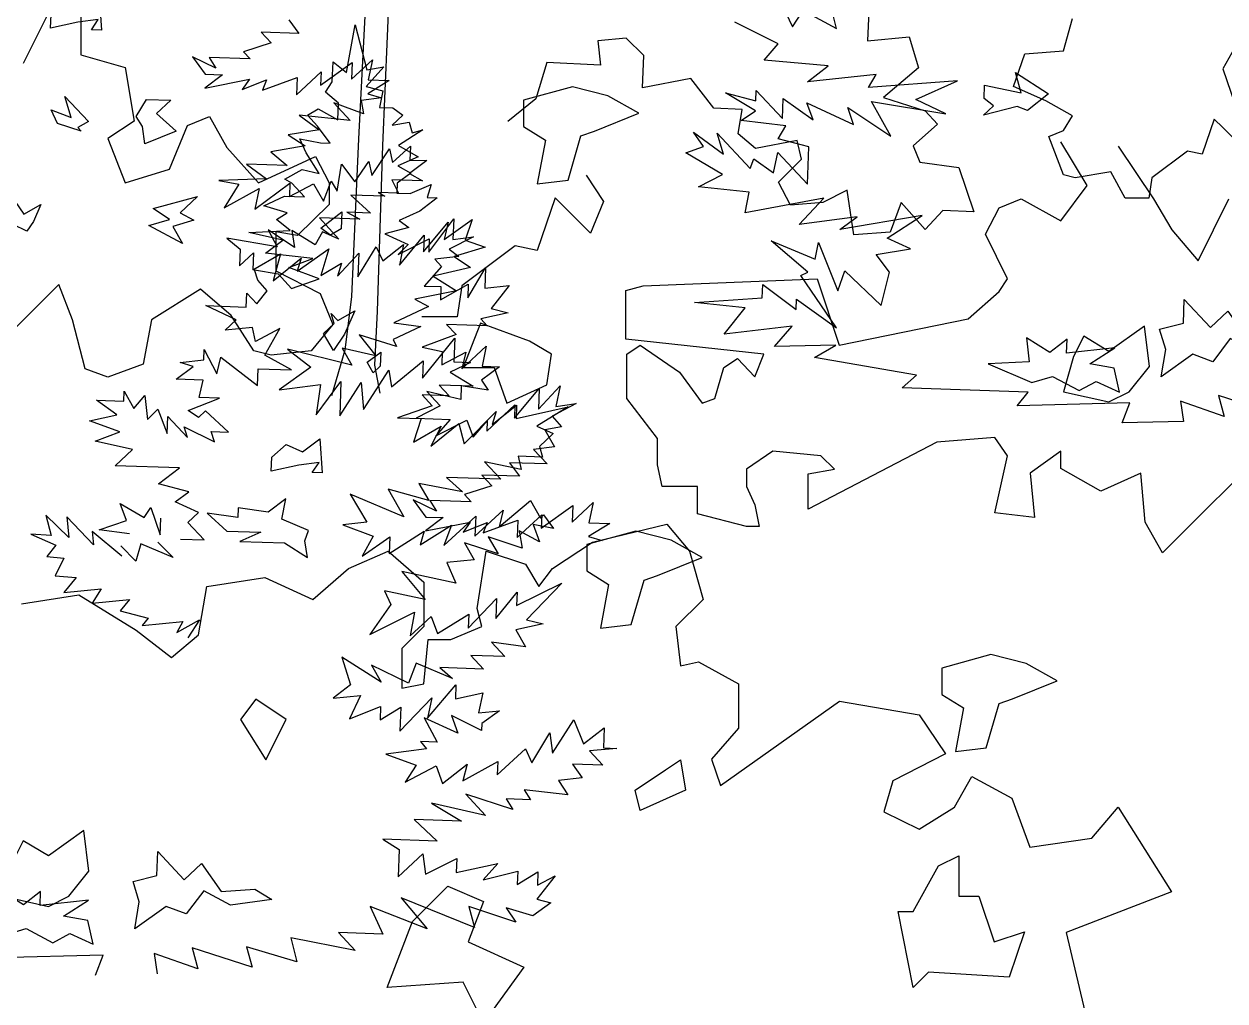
# Model space of a CAD drawing. Header units: inches. Extents: x -11 to 128, y 7 to 56.
# Drawn here: x 49.932 to 50.3541, y 23.2038 to 23.5473 of the extents above; entities that cross this region are included whole.
import ezdxf

# ---------------------------------------------------------------- set-up
doc = ezdxf.new("R2010")
doc.units = ezdxf.units.IN
doc.header["$MEASUREMENT"] = 0
doc.layers.add('CAY', color=94, linetype='Continuous')
doc.layers.add('CAY-3', color=61, linetype='Continuous')
picture_1 = doc.add_image_def('image1.jpg', size_in_pixel=(1680, 1093))

# ---------------------------------------------------------------- blocks, each defined once
blk = doc.blocks.new('A$C76451831')
at = {"layer": 'CAY'}
for p, q in [((2471.78, 2031.89), (2478.52, 2069.28)), ((2478.52, 2069.28), (2487.71, 2034.06)), ((2460.65, 2024.58), (2461.2, 2040.42)), ((2461.2, 2040.42), (2471.78, 2031.89)), ((2500.93, 2036.32), (2487.25, 2020.93)), ((2487.71, 2034.06), (2500.93, 2036.32)), ((2455.38, 2016.6), (2460.65, 2024.58)), ((2465.51, 2008.09), (2455.38, 2016.6)), ((2487.25, 2020.93), (2500.28, 2017.75)), ((2500.28, 2017.75), (2497.56, 2004.7)), ((2441.16, 1998.51), (2449.49, 2003.66)), ((2449.49, 2003.66), (2465.05, 1994.95)), ((2465.05, 1994.95), (2465.51, 2008.09)), ((2497.56, 2004.7), (2507.97, 2004.34)), ((2507.97, 2004.34), (2515.93, 1998.62)), ((2449.02, 1990.07), (2441.16, 1998.51)), ((2515.93, 1998.62), (2507.5, 1990.75)), ((2458.97, 1976.58), (2449.02, 1990.07)), ((2507.5, 1990.75), (2520.72, 1993.01)), ((2531.39, 1987.2), (2512.38, 1974.72)), ((2520.72, 1993.01), (2523.15, 1984.77)), ((2523.15, 1984.77), (2531.39, 1987.2)), ((2435.08, 1980.13), (2451.28, 1976.85)), ((2440.13, 1969.08), (2435.08, 1980.13)), ((2451.28, 1976.85), (2458.97, 1976.58)), ((2512.38, 1974.72), (2527.93, 1966.01)), ((2450.44, 1952.85), (2440.13, 1969.08)), ((2527.93, 1966.01), (2511.82, 1958.87)), ((2423.54, 1948.35), (2436.95, 1956.04)), ((2436.95, 1956.04), (2450.44, 1952.85)), ((2511.82, 1958.87), (2522.04, 1953.07)), ((2428.88, 1945.44), (2423.54, 1948.35)), ((2522.04, 1953.07), (2511.35, 1945.28)), ((2438.93, 1934.67), (2428.88, 1945.44)), ((2511.35, 1945.28), (2511.08, 1937.59)), ((2511.08, 1937.59), (2521.49, 1937.22)), ((2521.49, 1937.22), (2538.05, 1944.35)), ((2538.05, 1944.35), (2534.97, 1934.03)), ((2406.96, 1927.62), (2423.09, 1935.22)), ((2425.34, 1921.99), (2406.96, 1927.62)), ((2423.09, 1935.22), (2438.93, 1934.67)), ((2542.67, 1933.76), (2529.16, 1923.36)), ((2534.97, 1934.03), (2542.67, 1933.76)), ((2417.01, 1916.85), (2425.34, 1921.99)), ((2529.16, 1923.36), (2513.05, 1916.21)), ((2427.58, 1908.32), (2417.01, 1916.85)), ((2520.56, 1910.51), (2501.81, 1905.72)), ((2513.05, 1916.21), (2520.56, 1910.51)), ((2536.2, 1891.38), (2555.69, 1917.44)), ((2555.69, 1917.44), (2555.12, 1901.14)), ((2395.35, 1906.72), (2427.58, 1908.32)), ((2421.88, 1900.81), (2395.35, 1906.72)), ((2408.38, 1890.4), (2421.88, 1900.81)), ((2501.81, 1905.72), (2520.1, 1897.38)), ((2512.12, 1889.5), (2536.57, 1901.79)), ((2536.57, 1901.79), (2536.2, 1891.38)), ((2571.06, 1903.31), (2552.14, 1893.54)), ((2555.12, 1901.14), (2571.06, 1903.31)), ((2445.4, 1886.39), (2408.38, 1890.4)), ((2520.1, 1897.38), (2512.12, 1889.5)), ((2552.14, 1893.54), (2559.64, 1887.84)), ((2426.57, 1879.34), (2445.4, 1886.39)), ((2559.64, 1887.84), (2540.99, 1885.77)), ((2540.99, 1885.77), (2546.23, 1880.15)), ((2402.2, 1869.31), (2399.77, 1877.55)), ((2399.77, 1877.55), (2418.24, 1874.19)), ((2418.24, 1874.19), (2428.72, 1862.94)), ((2450.28, 1870.35), (2426.57, 1879.34)), ((2546.23, 1880.15), (2532.55, 1864.76)), ((2566.67, 1855.41), (2580.63, 1878.94)), ((2580.63, 1878.94), (2580.08, 1863.1)), ((2409.61, 1860.89), (2402.2, 1869.31)), ((2428.72, 1862.94), (2450.28, 1870.35)), ((2532.55, 1864.76), (2545.68, 1864.3)), ((2545.31, 1853.88), (2567.05, 1866.27)), ((2545.68, 1864.3), (2545.31, 1853.88)), ((2567.05, 1866.27), (2566.67, 1855.41)), ((2580.08, 1863.1), (2599.18, 1865.15)), ((2599.18, 1865.15), (2584.95, 1847.06)), ((2393.31, 1848.31), (2393.69, 1859.18)), ((2393.69, 1859.18), (2401.56, 1850.74)), ((2401.56, 1850.74), (2409.61, 1860.89)), ((2361.63, 1849.42), (2393.31, 1848.31)), ((2385.26, 1838.17), (2361.63, 1849.42)), ((2598.44, 1843.87), (2576.97, 1839.18)), ((2584.95, 1847.06), (2598.44, 1843.87)), ((2376.83, 1830.3), (2385.26, 1838.17)), ((2581.76, 1833.57), (2550.08, 1834.68)), ((2550.08, 1834.68), (2557.51, 1826.71)), ((2576.97, 1839.18), (2581.76, 1833.57)), ((2398.19, 1832.28), (2376.83, 1830.3)), ((2400.53, 1821.31), (2398.19, 1832.28)), ((2419.46, 1831.53), (2400.53, 1821.31)), ((2407.86, 1810.63), (2419.46, 1831.53)), ((2557.51, 1826.71), (2530.88, 1816.76)), ((2360.15, 1806.86), (2360.43, 1815.01)), ((2360.43, 1815.01), (2370.19, 1796.08)), ((2530.88, 1816.76), (2546.62, 1813.49)), ((2562.01, 1799.81), (2581.21, 1817.72)), ((2581.21, 1817.72), (2577.94, 1801.97)), ((2341.5, 1804.79), (2360.15, 1806.86)), ((2370.19, 1796.08), (2373.37, 1809.12)), ((2373.37, 1809.12), (2402.04, 1786.81)), ((2428.75, 1799.02), (2407.86, 1810.63)), ((2546.62, 1813.49), (2546.26, 1803.08)), ((2546.26, 1803.08), (2565.18, 1812.84)), ((2565.18, 1812.84), (2562.01, 1799.81)), ((2338.32, 1791.75), (2351.81, 1801.71)), ((2351.81, 1801.71), (2341.5, 1804.79)), ((2402.04, 1786.81), (2402.5, 1799.94)), ((2402.5, 1799.94), (2428.75, 1799.02)), ((2591.52, 1801.5), (2577.56, 1791.1)), ((2577.94, 1801.97), (2591.52, 1801.5)), ((2359.59, 1791.01), (2338.32, 1791.75)), ((2356.4, 1777.52), (2359.59, 1791.01)), ((2561.55, 1786.68), (2561.17, 1775.81)), ((2582.72, 1783.22), (2561.55, 1786.68)), ((2577.56, 1791.1), (2582.72, 1783.22)), ((2622.08, 1768.24), (2639.04, 1786.69)), ((2639.04, 1786.69), (2635.75, 1770.49)), ((2297.39, 1774.6), (2297.66, 1782.29)), ((2297.66, 1782.29), (2305.35, 1768.88)), ((2305.35, 1768.88), (2313.86, 1779.01)), ((2313.86, 1779.01), (2315.93, 1760.35)), ((2372.24, 1776.97), (2356.4, 1777.52)), ((2561.17, 1775.81), (2534.65, 1782.18)), ((2534.65, 1782.18), (2545.14, 1770.93)), ((2603.25, 1761.19), (2622.65, 1784.54)), ((2622.65, 1784.54), (2622.08, 1768.24)), ((2292.03, 1763.9), (2276.12, 1775.34)), ((2276.12, 1775.34), (2297.39, 1774.6)), ((2315.93, 1760.35), (2323.91, 1768.23)), ((2323.91, 1768.23), (2331.4, 1749.38)), ((2347.89, 1767.39), (2372.24, 1776.97)), ((2545.14, 1770.93), (2526.22, 1761.16)), ((2581.6, 1751.07), (2603.62, 1771.61)), ((2603.62, 1771.61), (2603.25, 1761.19)), ((2651.69, 1772.65), (2632.77, 1762.88)), ((2635.75, 1770.49), (2651.69, 1772.65)), ((2270.57, 1759.21), (2292.03, 1763.9)), ((2294.29, 1750.68), (2270.57, 1759.21)), ((2331.4, 1749.38), (2331.86, 1762.51)), ((2331.86, 1762.51), (2347.15, 1746.11)), ((2355.85, 1761.67), (2347.89, 1767.39)), ((2361.47, 1766.92), (2355.85, 1761.67)), ((2379.47, 1750.42), (2361.47, 1766.92)), ((2526.22, 1761.16), (2552.92, 1760.23)), ((2552.92, 1760.23), (2541.6, 1747.48)), ((2541.6, 1747.48), (2566.05, 1759.77)), ((2566.05, 1759.77), (2571.02, 1746.45)), ((2571.02, 1746.45), (2581.89, 1759.22)), ((2581.89, 1759.22), (2581.6, 1751.07)), ((2632.77, 1762.88), (2640.18, 1754.46)), ((2275, 1743.19), (2294.29, 1750.68)), ((2347.15, 1746.11), (2344.72, 1754.36)), ((2344.72, 1754.36), (2368.33, 1742.65)), ((2365.9, 1750.9), (2379.47, 1750.42)), ((2368.33, 1742.65), (2365.9, 1750.9)), ((2640.18, 1754.46), (2626.96, 1752.21)), ((2626.96, 1752.21), (2634.64, 1738.79)), ((2304.23, 1736.73), (2275, 1743.19)), ((2290.64, 1724.06), (2304.23, 1736.73)), ((2634.64, 1738.79), (2618.26, 1736.64)), ((2618.26, 1736.64), (2628.74, 1725.4)), ((2340.88, 1722.3), (2290.64, 1724.06)), ((2324.58, 1709.73), (2340.88, 1722.3)), ((2628.74, 1725.4), (2599.32, 1726.42)), ((2599.32, 1726.42), (2607.1, 1715.73)), ((2577.68, 1716.75), (2585.55, 1708.32)), ((2607.1, 1715.73), (2577.68, 1716.75)), ((2348.38, 1703.45), (2324.58, 1709.73)), ((2337.68, 1695.67), (2348.38, 1703.45)), ((2585.55, 1708.32), (2564.01, 1701.36)), ((2294.59, 1694.45), (2313.24, 1683.37)), ((2299.57, 1681.13), (2294.59, 1694.45)), ((2355.97, 1687.32), (2337.68, 1695.67)), ((2523.99, 1697.32), (2533.94, 1683.83)), ((2542.26, 1688.52), (2523.99, 1697.32)), ((2569.25, 1695.74), (2537.11, 1696.86)), ((2537.11, 1696.86), (2542.26, 1688.52)), ((2564.01, 1701.36), (2569.25, 1695.74)), ((2624.27, 1675.23), (2648.9, 1692.96)), ((2648.45, 1679.83), (2664.84, 1695.12)), ((2648.9, 1692.96), (2648.45, 1679.83)), ((2664.84, 1695.12), (2661.57, 1679.37)), ((2236.31, 1685.23), (2240.6, 1669.26)), ((2254.38, 1667.88), (2236.31, 1685.23)), ((2252.8, 1684.11), (2254.38, 1667.88)), ((2273.61, 1662.02), (2252.8, 1684.11)), ((2313.24, 1683.37), (2318.5, 1691.35)), ((2318.5, 1691.35), (2325.91, 1669.79)), ((2347.54, 1679.46), (2355.97, 1687.32)), ((2547.52, 1683.35), (2533.56, 1672.96)), ((2533.94, 1683.83), (2547.52, 1683.35)), ((2605.43, 1667.73), (2624.63, 1685.65)), ((2624.63, 1685.65), (2624.27, 1675.23)), ((2278.01, 1673.72), (2299.57, 1681.13)), ((2301.92, 1670.62), (2278.01, 1673.72)), ((2325.91, 1669.79), (2326.36, 1682.92)), ((2360.21, 1665.87), (2347.54, 1679.46)), ((2533.56, 1672.96), (2568.69, 1679.89)), ((2568.69, 1679.89), (2562.98, 1671.93)), ((2562.98, 1671.93), (2581.82, 1679.44)), ((2578.82, 1671.38), (2605.9, 1681.31)), ((2581.82, 1679.44), (2578.82, 1671.38)), ((2605.9, 1681.31), (2605.43, 1667.73)), ((2677.86, 1678.8), (2661.19, 1668.5)), ((2661.57, 1679.37), (2677.86, 1678.8)), ((2664.25, 1664.12), (2722.62, 1678.28)), ((2722.62, 1678.28), (2740.31, 1657.04)), ((2224.56, 1670.43), (2244.05, 1661.86)), ((2240.6, 1669.26), (2224.56, 1670.43)), ((2272.6, 1672.39), (2273.61, 1662.02)), ((2295.85, 1653.27), (2272.6, 1672.39)), ((2341.65, 1666.52), (2360.21, 1665.87)), ((2661.19, 1668.5), (2671.96, 1665.41)), ((2244.05, 1661.86), (2237.18, 1653)), ((2306.71, 1649.32), (2295.06, 1661.39)), ((2310.84, 1662.93), (2306.71, 1649.32)), ((2336, 1652.18), (2310.84, 1662.93)), ((2323.91, 1664.2), (2336, 1652.18)), ((2473.21, 1643.47), (2504.46, 1657.04)), ((2504.46, 1657.04), (2532.18, 1632.86)), ((2574.04, 1612.21), (2581.11, 1657.04)), ((2581.11, 1657.04), (2611.77, 1647.01)), ((2633, 1643.47), (2664.25, 1664.12)), ((2740.31, 1657.04), (2750.93, 1619.29)), ((2237.18, 1653), (2250.52, 1651.57)), ((2250.52, 1651.57), (2243.68, 1637.7)), ((2611.77, 1647.01), (2622.39, 1629.32)), ((2243.68, 1637.7), (2260.17, 1636.58)), ((2260.17, 1636.58), (2250.41, 1624.7)), ((2362.36, 1629.32), (2407.77, 1636.4)), ((2407.77, 1636.4), (2445.5, 1619.29)), ((2445.5, 1619.29), (2473.21, 1643.47)), ((2622.39, 1629.32), (2633, 1643.47)), ((2250.41, 1624.7), (2279.71, 1627.56)), ((2279.71, 1627.56), (2272.61, 1616.4)), ((2355.88, 1591.57), (2362.36, 1629.32)), ((2532.18, 1632.86), (2532.18, 1598.05)), ((2217.32, 1615.75), (2262.13, 1622.83)), ((2262.13, 1622.83), (2306.94, 1595.11)), ((2272.61, 1616.4), (2301.91, 1619.26)), ((2301.91, 1619.26), (2294.59, 1610.35)), ((2750.93, 1619.29), (2729.7, 1598.05)), ((2294.59, 1610.35), (2316.52, 1604.76)), ((2577.58, 1598.05), (2574.04, 1612.21)), ((2316.52, 1604.76), (2311.64, 1598.82)), ((2311.64, 1598.82), (2343.64, 1601.95)), ((2339.03, 1593.3), (2356.71, 1603.22)), ((2343.64, 1601.95), (2339.03, 1593.3)), ((2356.71, 1603.22), (2347.62, 1589.13)), ((2306.94, 1595.11), (2334.65, 1573.87)), ((2334.65, 1573.87), (2355.88, 1591.57)), ((2532.18, 1598.05), (2515.08, 1580.95)), ((2553.4, 1588.03), (2577.58, 1598.05)), ((2729.7, 1598.05), (2733.24, 1567.38)), ((2515.08, 1580.95), (2515.08, 1549.69)), ((2532.18, 1553.22), (2535.71, 1588.03)), ((2535.71, 1588.03), (2553.4, 1588.03)), ((2733.24, 1567.38), (2747.39, 1570.33)), ((2747.39, 1570.33), (2778.64, 1553.22)), ((2515.08, 1549.69), (2532.18, 1553.22)), ((2778.64, 1553.22), (2778.64, 1518.42)), ((2764.49, 1473.59), (2857.65, 1539.66)), ((2857.65, 1539.66), (2920.15, 1529.04)), ((2920.15, 1529.04), (2940.78, 1498.37)), ((2778.64, 1518.42), (2757.41, 1494.24)), ((2940.78, 1498.37), (2899.51, 1477.13)), ((2757.41, 1494.24), (2764.49, 1473.59)), ((2899.51, 1477.13), (2892.43, 1452.95)), ((2947.86, 1456.49), (2961.42, 1480.67)), ((2961.42, 1480.67), (2992.67, 1463.57)), ((2992.67, 1463.57), (3006.82, 1425.22)), ((2892.43, 1452.95), (2920.15, 1439.38)), ((2920.15, 1439.38), (2947.86, 1456.49)), ((3055.17, 1432.3), (3075.81, 1456.49)), ((3075.81, 1456.49), (3117.67, 1390.42)), ((3006.82, 1425.22), (3055.17, 1432.3)), ((3117.67, 1390.42), (3035.12, 1358.57)), ((3035.12, 1358.57), (3052.22, 1286.61)), ((5548.14, 748.16), (5555.93, 737.47)), ((5526.51, 738.49), (5534.37, 730.06)), ((5555.93, 737.47), (5526.51, 738.49)), ((5534.37, 730.06), (5512.83, 723.1)), ((5472.81, 719.06), (5482.76, 705.57)), ((5491.08, 710.26), (5472.81, 719.06)), ((5518.07, 717.48), (5485.93, 718.6)), ((5485.93, 718.6), (5491.08, 710.26)), ((5512.83, 723.1), (5518.07, 717.48)), ((5573.09, 696.97), (5597.73, 714.7)), ((5597.27, 701.57), (5613.66, 716.86)), ((5597.73, 714.7), (5597.27, 701.57)), ((5613.66, 716.86), (5610.39, 701.11)), ((5482.76, 705.57), (5496.34, 705.09)), ((5554.25, 689.47), (5573.45, 707.39)), ((5573.45, 707.39), (5573.09, 696.97)), ((5496.34, 705.09), (5482.38, 694.7)), ((5482.38, 694.7), (5517.52, 701.63)), ((5517.52, 701.63), (5511.8, 693.67)), ((5511.8, 693.67), (5530.64, 701.17)), ((5527.64, 693.12), (5554.72, 703.05)), ((5530.64, 701.17), (5527.64, 693.12)), ((5554.72, 703.05), (5554.25, 689.47)), ((5626.69, 700.54), (5610.01, 690.24)), ((5610.39, 701.11), (5626.69, 700.54)), ((5620.78, 687.15), (5604.85, 684.98)), ((5610.01, 690.24), (5620.78, 687.15)), ((5606.74, 674.49), (5583.48, 683.01)), ((5583.48, 683.01), (5596.14, 669.42)), ((5604.85, 684.98), (5606.74, 674.49)), ((5596.14, 669.42), (5556.41, 673.53)), ((5556.41, 673.53), (5571.87, 662.11)), ((5571.87, 662.11), (5547.71, 657.97)), ((5561, 649.34), (5534.11, 644.84)), ((5547.71, 657.97), (5561, 649.34)), ((5629.44, 636.52), (5643.47, 649.18)), ((5643.47, 649.18), (5643.09, 638.31)), ((5534.11, 644.84), (5546.87, 633.97)), ((5613.22, 626.21), (5627.08, 647.03)), ((5627.08, 647.03), (5629.44, 636.52)), ((5515.19, 635.07), (5530.65, 623.65)), ((5546.87, 633.97), (5515.19, 635.07)), ((5586.05, 614.01), (5589.51, 635.2)), ((5589.51, 635.2), (5599.9, 621.24)), ((5599.9, 621.24), (5610.88, 637.17)), ((5610.88, 637.17), (5613.22, 626.21)), ((5656.22, 637.86), (5642.73, 627.9)), ((5643.09, 638.31), (5656.22, 637.86)), ((5530.65, 623.65), (5493.44, 622.23)), ((5493.44, 622.23), (5509.21, 619.42)), ((5575.36, 606.23), (5581.34, 621.88)), ((5581.34, 621.88), (5586.05, 614.01)), ((5628.96, 622.94), (5634.03, 612.34)), ((5652.95, 622.1), (5628.96, 622.94)), ((5642.73, 627.9), (5652.95, 622.1)), ((5509.21, 619.42), (5497.68, 600.78)), ((5497.68, 600.78), (5524.95, 616.15)), ((5521.67, 599.94), (5549.11, 620.29)), ((5524.95, 616.15), (5521.67, 599.94)), ((5549.11, 620.29), (5548.75, 609.88)), ((5548.75, 609.88), (5567.67, 619.64)), ((5567.67, 619.64), (5575.36, 606.23)), ((5618.19, 612.89), (5623.52, 609.98)), ((5634.03, 612.34), (5618.19, 612.89)), ((5596.82, 610.92), (5612.19, 596.78)), ((5623.52, 609.98), (5596.82, 610.92)), ((5603.87, 592.08), (5572.18, 593.19)), ((5572.18, 593.19), (5587.46, 576.34)), ((5612.19, 596.78), (5593.63, 597.43)), ((5593.63, 597.43), (5603.87, 592.08)), ((5552.79, 569.84), (5531.98, 583.71)), ((5531.98, 583.71), (5539.21, 570.31)), ((5568.73, 572), (5550.53, 583.07)), ((5550.53, 583.07), (5552.79, 569.84)), ((5653.72, 566.32), (5673.11, 589.67)), ((5669.92, 576.18), (5691.77, 591.73)), ((5673.11, 589.67), (5669.92, 576.18)), ((5691.77, 591.73), (5686.22, 575.61)), ((5499.57, 577.14), (5510.15, 568.61)), ((5539.21, 570.31), (5499.57, 577.14)), ((5574.52, 582.23), (5568.73, 572)), ((5587.46, 576.34), (5574.52, 582.23)), ((5634.78, 556.1), (5654.18, 579.45)), ((5654.18, 579.45), (5653.72, 566.32)), ((5686.22, 575.61), (5701.88, 570.07)), ((5510.15, 568.61), (5509.69, 555.48)), ((5509.69, 555.48), (5520.47, 565.53)), ((5520.47, 565.53), (5520.01, 552.4)), ((5520.01, 552.4), (5541.74, 564.79)), ((5541.74, 564.79), (5536.02, 543.68)), ((5554.86, 551.18), (5579.49, 568.91)), ((5579.49, 568.91), (5573.32, 547.82)), ((5586.44, 547.36), (5602.93, 565.37)), ((5602.29, 546.81), (5616.7, 570.33)), ((5602.93, 565.37), (5602.29, 546.81)), ((5616.7, 570.33), (5621.75, 559.27)), ((5621.75, 559.27), (5638.07, 572.3)), ((5638.07, 572.3), (5634.78, 556.1)), ((5701.88, 570.07), (5677.61, 562.76)), ((5536.02, 543.68), (5557.94, 561.5)), ((5557.94, 561.5), (5554.86, 551.18)), ((5573.32, 547.82), (5589.52, 557.68)), ((5589.52, 557.68), (5586.44, 547.36)), ((5677.61, 562.76), (5690.45, 554.15)), ((5690.45, 554.15), (5661.22, 547.47)), ((5661.22, 547.47), (5679.4, 535.95)), ((5683.65, 539.8), (5680.11, 515.62)), ((5679.4, 535.95), (5646.99, 529.38)), ((5646.99, 529.38), (5657.66, 523.56)), ((5657.66, 523.56), (5630.49, 510.91)), ((5651.68, 507.91), (5630.03, 497.78)), ((5630.49, 510.91), (5651.68, 507.91)), ((5680.11, 515.62), (5652.4, 515.62)), ((5632.55, 492.25), (5603.42, 501.43)), ((5603.42, 501.43), (5616.44, 485.11)), ((5652.99, 467.51), (5678.1, 498.82)), ((5678.1, 498.82), (5677.45, 480.26)), ((5597.6, 477.61), (5547.29, 490.25)), ((5547.29, 490.25), (5565.37, 476.01)), ((5589.92, 491.02), (5597.6, 477.61)), ((5616.44, 485.11), (5589.92, 491.02)), ((5630.03, 497.78), (5632.55, 492.25)), ((5628.73, 460.65), (5653.46, 481.1)), ((5653.46, 481.1), (5652.99, 467.51)), ((5690.58, 479.8), (5674.45, 472.2)), ((5677.45, 480.26), (5690.58, 479.8)), ((5565.37, 476.01), (5540.74, 458.29)), ((5606.81, 442.83), (5626.47, 473.88)), ((5626.47, 473.88), (5628.73, 460.65)), ((5674.45, 472.2), (5692.64, 461.14)), ((5540.74, 458.29), (5573.06, 462.6)), ((5569.51, 438.7), (5589, 464.76)), ((5573.06, 462.6), (5569.51, 438.7)), ((5589, 464.76), (5588.07, 438.05)), ((5588.07, 438.05), (5604.84, 464.21)), ((5604.84, 464.21), (5606.81, 442.83)), ((5665.94, 462.08), (5673.8, 453.64)), ((5692.64, 461.14), (5665.94, 462.08)), ((5652.53, 454.38), (5660.39, 445.95)), ((5673.8, 453.64), (5652.53, 454.38)), ((5660.39, 445.95), (5633.33, 436.47)), ((5707.46, 431.16), (5726.57, 446.36)), ((5726.57, 446.36), (5726.2, 435.94)), ((5726.2, 435.94), (5766.85, 444.95)), ((5766.85, 444.95), (5742.31, 429.94)), ((5633.33, 436.47), (5651.88, 435.82)), ((5651.88, 435.82), (5645.8, 417.45)), ((5685.63, 416.05), (5710.54, 441.48)), ((5710.54, 441.48), (5707.46, 431.16)), ((5645.8, 417.45), (5667.53, 429.83)), ((5659.29, 414.25), (5681.21, 432.08)), ((5667.53, 429.83), (5659.29, 414.25)), ((5681.21, 432.08), (5685.63, 416.05)), ((5742.31, 429.94), (5755.24, 424.05)), ((5755.24, 424.05), (5744.47, 414)), ((5744.47, 414), (5746.9, 405.75)), ((5746.9, 405.75), (5727.89, 406.42)), ((5727.89, 406.42), (5730.24, 395.91)), ((5701.45, 401.9), (5714.12, 388.31)), ((5730.24, 395.91), (5701.45, 401.9)), ((5714.12, 388.31), (5671.57, 389.8)), ((5671.57, 389.8), (5684.32, 378.47)), ((5596.34, 376.56), (5609.18, 354.8)), ((5638.32, 358.77), (5596.34, 376.56)), ((5625.93, 380.51), (5638.32, 358.77)), ((5657.8, 371.69), (5625.93, 380.51)), ((5650.11, 385.11), (5657.8, 371.69)), ((5684.32, 378.47), (5650.11, 385.11)), ((5712.82, 351.18), (5737.55, 371.63)), ((5737.55, 371.63), (5745.22, 357.76)), ((5669.71, 336.37), (5694.53, 359.53)), ((5693.98, 343.68), (5715.99, 364.22)), ((5694.53, 359.53), (5693.98, 343.68)), ((5715.99, 364.22), (5712.82, 351.18)), ((5745.22, 357.76), (5747.58, 360.4)), ((5747.58, 360.4), (5755.36, 349.7)), ((5609.18, 354.8), (5590.52, 352.74)), ((5590.52, 352.74), (5614.23, 343.75)), ((5651.15, 337.02), (5675.71, 352.48)), ((5675.71, 352.48), (5669.71, 336.37)), ((5744.58, 339.2), (5728.57, 347.91)), ((5728.57, 347.91), (5730.81, 334.24)), ((5755.36, 349.7), (5739.62, 352.97)), ((5739.62, 352.97), (5744.58, 339.2)), ((5614.23, 343.75), (5605.53, 328.18)), ((5605.53, 328.18), (5627.35, 343.29)), ((5626.89, 330.16), (5654.25, 347.79)), ((5627.35, 343.29), (5626.89, 330.16)), ((5654.25, 347.79), (5651.15, 337.02)), ((5712.08, 329.9), (5685.64, 338.53)), ((5685.64, 338.53), (5693.33, 325.12)), ((5730.81, 334.24), (5704.39, 343.32)), ((5704.39, 343.32), (5712.08, 329.9)), ((5693.33, 325.12), (5671.96, 323.14)), ((5671.96, 323.14), (5679.1, 307.03)), ((5636.83, 316.21), (5655.1, 294.27)), ((5679.1, 307.03), (5636.83, 316.21)), ((5726.53, 289.51), (5762.02, 306.85)), ((5762.02, 306.85), (5734.29, 278.35)), ((5623.15, 300.82), (5628.22, 290.22)), ((5655.1, 294.27), (5623.15, 300.82)), ((5688.75, 271.78), (5710.86, 295.04)), ((5710.31, 279.19), (5726.89, 299.92)), ((5710.86, 295.04), (5710.31, 279.19)), ((5726.89, 299.92), (5726.53, 289.51)), ((5628.22, 290.22), (5611.54, 266.77)), ((5611.54, 266.77), (5646.58, 284.14)), ((5646.58, 284.14), (5643.22, 265.67)), ((5664.59, 267.64), (5689.13, 282.65)), ((5689.13, 282.65), (5688.75, 271.78)), ((5643.22, 265.67), (5659.62, 280.96)), ((5659.62, 280.96), (5664.59, 267.64)), ((5747.32, 275.18), (5725.86, 270.49)), ((5734.29, 278.35), (5747.32, 275.18)), ((5725.86, 270.49), (5733.55, 257.07)), ((5733.55, 257.07), (5706.94, 260.72)), ((5706.94, 260.72), (5717.43, 249.48)), ((5620.65, 229.28), (5589.62, 248.95)), ((5589.62, 248.95), (5596.57, 227.4)), ((5717.43, 249.48), (5690.72, 250.41)), ((5690.72, 250.41), (5700.77, 239.63)), ((5641.92, 228.54), (5612.96, 242.7)), ((5612.96, 242.7), (5620.65, 229.28)), ((5647.91, 244.2), (5641.92, 228.54)), ((5676.5, 232.32), (5647.91, 244.2)), ((5700.77, 239.63), (5666.37, 240.83)), ((5666.37, 240.83), (5676.5, 232.32)), ((5596.57, 227.4), (5583.06, 216.99)), ((5656.83, 201.27), (5679.04, 227.24)), ((5679.04, 227.24), (5678.66, 216.38)), ((5583.06, 216.99), (5604.43, 218.97)), ((5604.43, 218.97), (5595.64, 200.69)), ((5635.18, 191.15), (5660.1, 217.02)), ((5660.1, 217.02), (5656.83, 201.27)), ((5678.66, 216.38), (5700.12, 221.07)), ((5700.12, 221.07), (5696.85, 205.31)), ((5595.64, 200.69), (5619.99, 210.27)), ((5619.99, 210.27), (5619.62, 199.85)), ((5619.62, 199.85), (5635.83, 209.71)), ((5635.83, 209.71), (5635.18, 191.15)), ((5696.85, 205.31), (5713.22, 207.01)), ((5713.22, 207.01), (5699.28, 197.07)), ((5654.12, 201.37), (5664.33, 182.42)), ((5680.44, 189.57), (5654.12, 201.37)), ((5699.09, 191.64), (5675.48, 203.34)), ((5675.48, 203.34), (5680.44, 189.57)), ((5754.66, 173.83), (5771.43, 199.99)), ((5771.43, 199.99), (5778.93, 181.14)), ((5699.28, 197.07), (5699.09, 191.64)), ((5738.54, 166.23), (5752.5, 189.77)), ((5752.5, 189.77), (5754.66, 173.83)), ((5778.93, 181.14), (5795.23, 193.72)), ((5795.23, 193.72), (5794.68, 177.87)), ((5651.21, 182.88), (5655.99, 177.27)), ((5664.33, 182.42), (5651.21, 182.88)), ((5655.99, 177.27), (5624.12, 172.95)), ((5624.12, 172.95), (5647.84, 164.41)), ((5711.47, 156.75), (5733.48, 177.29)), ((5733.48, 177.29), (5738.54, 166.23)), ((5805.09, 177.51), (5783.72, 175.53)), ((5783.72, 175.53), (5794.2, 164.29)), ((5794.68, 177.87), (5805.09, 177.51)), ((5647.84, 164.41), (5639.22, 151.11)), ((5639.22, 151.11), (5663.68, 163.86)), ((5663.68, 163.86), (5668.64, 150.09)), ((5668.64, 150.09), (5687.75, 165.29)), ((5684.58, 152.25), (5711.83, 167.16)), ((5687.75, 165.29), (5684.58, 152.25)), ((5711.83, 167.16), (5711.47, 156.75)), ((5794.2, 164.29), (5770.22, 165.13)), ((5770.22, 165.13), (5778, 154.43)), ((5778, 154.43), (5759.35, 152.36)), ((5759.35, 152.36), (5766.66, 141.22)), ((5723.66, 129.58), (5686.93, 141.74)), ((5686.93, 141.74), (5702.2, 124.89)), ((5766.66, 141.22), (5732.36, 145.14)), ((5732.36, 145.14), (5737.52, 137.25)), ((5702.2, 124.89), (5659.94, 134.52)), ((5659.94, 134.52), (5683.47, 120.56)), ((5737.52, 137.25), (5718.51, 137.92)), ((5718.51, 137.92), (5723.66, 129.58)), ((5646.36, 121.85), (5664.34, 104.9)), ((5683.47, 120.56), (5646.36, 121.85)), ((5621.8, 106.39), (5634.65, 98.23)), ((5664.34, 104.9), (5621.8, 106.39)), ((5634.65, 98.23), (5633.91, 76.95)), ((5633.91, 76.95), (5653.12, 94.87)), ((5653.12, 94.87), (5655.28, 78.93)), ((5655.28, 78.93), (5679.72, 91.22)), ((5679.72, 91.22), (5679.35, 80.35)), ((5679.35, 80.35), (5711.76, 87.38)), ((5711.76, 87.38), (5700.44, 74.63)), ((5700.44, 74.63), (5727.42, 81.39)), ((5727.42, 81.39), (5727.05, 70.98)), ((5727.05, 70.98), (5743.26, 80.84)), ((5756.74, 77.65), (5742.51, 59.56)), ((5743.26, 80.84), (5742.89, 70.43)), ((5742.89, 70.43), (5756.74, 77.65)), ((5693.7, 37.24), (5636.06, 60.56)), ((5636.06, 60.56), (5656.51, 36.27)), ((5753.28, 56.46), (5739.34, 46.52)), ((5742.51, 59.56), (5753.28, 56.46)), ((5656.51, 36.27), (5611.8, 53.7)), ((5611.8, 53.7), (5621.92, 32.04)), ((5726.02, 41.55), (5689.29, 53.71)), ((5689.29, 53.71), (5693.7, 37.24)), ((5739.34, 46.52), (5718.26, 52.7)), ((5718.26, 52.7), (5726.02, 41.55)), ((5600.17, 19.2), (5549.77, 29.12)), ((5549.77, 29.12), (5554.55, 10.36)), ((5621.92, 32.04), (5587.07, 33.25)), ((5587.07, 33.25), (5600.17, 19.2)), ((5472.46, 21.39), (5476.87, 4.92)), ((5519.51, 6.15), (5472.46, 21.39)), ((5515.09, 22.17), (5519.51, 6.15)), ((5554.55, 10.36), (5515.09, 22.17)), ((5402.93, 15.66), (5314.94, 13.29)), ((5396.95, 0), (5402.93, 15.66)), ((5476.87, 4.92), (5442.85, 16.98)), ((5442.85, 16.98), (5445.02, 1.04))]:
    blk.add_line(p, q, dxfattribs=at)
for points in [[(2451.67, 1910.2), (2467.97, 1922.77), (2467.51, 1909.64), (2459.17, 1904.49)], [(2453.77, 1827.61), (2462.2, 1835.48), (2459.75, 1843.27), (2464.99, 1837.65), (2478.4, 1845.34), (2470.06, 1827.05), (2461.46, 1814.2)], [(2452.67, 1718.4), (2444.98, 1718.67), (2450.24, 1726.64), (2434.31, 1724.48), (2412.84, 1719.79), (2413.22, 1730.66), (2424.45, 1740.69), (2437.38, 1734.8), (2450.89, 1745.21)], [(2424.51, 1525.4), (2400.76, 1541.24), (2388.88, 1525.4), (2408.68, 1493.71)], [(2721.43, 1485.79), (2733.31, 1493.71), (2737.27, 1469.95), (2701.64, 1454.11), (2697.68, 1469.95)], [(2270.12, 1406.58), (2266.16, 1438.27), (2238.45, 1418.46), (2218.65, 1430.34), (2210.73, 1414.5), (2202.82, 1386.78), (2238.45, 1378.86), (2254.28, 1386.78)], [(2935.21, 1410.54), (2951.05, 1418.46), (2951.05, 1386.78), (2966.88, 1386.78), (2978.76, 1351.13), (3002.51, 1359.06), (2990.64, 1323.41), (2927.29, 1327.37), (2915.42, 1315.49), (2903.54, 1374.9), (2915.42, 1374.9)], [(2523.49, 1366.98), (2551.2, 1394.7), (2578.91, 1382.82), (2567.03, 1351.13), (2610.58, 1331.33), (2578.91, 1287.77), (2563.08, 1319.45), (2503.69, 1315.49)], [(5401.49, 740.14), (5393.8, 740.41), (5399.06, 748.38), (5383.13, 746.22), (5361.67, 741.53), (5362.05, 752.4), (5373.27, 762.43), (5386.21, 756.54), (5399.71, 766.95)], [(5385.59, 660.91), (5367.22, 666.99), (5362.15, 677.59), (5377.8, 671.61), (5372.94, 688.09), (5391.29, 668.41), (5382.97, 663.72)], [(5433.75, 664.66), (5428.59, 672.55), (5436.76, 685.87), (5455.77, 685.2), (5444.52, 674.72), (5459.91, 661.03), (5435.54, 651)], [(5321.51, 577.92), (5289.74, 589.45), (5313.73, 588.62), (5303.79, 602.56), (5319.54, 599.29), (5327.79, 614.87), (5340.72, 595.83), (5354.13, 603.52), (5348.22, 590.13), (5342.97, 582.61), (5332.29, 587.97), (5329.02, 572.21)], [(5441.93, 600.46), (5476.69, 609.67), (5463.11, 597), (5473.78, 591.19), (5457.3, 586.32), (5464.99, 572.91), (5438.74, 586.97), (5454.77, 591.85)], [(1332.03, 374.79), (1332.39, 385.2), (1361.19, 379.21), (1356.76, 395.23), (1382.46, 378.47), (1366.14, 365.44), (1358.09, 368.44), (1331.57, 361.66), (1339.53, 369.08)], [(1037.58, 376.89), (1009.87, 383.97), (971.54, 373.35), (971.54, 352.71), (988.64, 342.09), (982.16, 307.88), (1006.33, 310.83), (1016.36, 345.63), (1026.97, 349.17), (1061.76, 363.33)], [(5560.63, 340.18), (5563.63, 348.23), (5542.64, 357.13), (5545.91, 372.88), (5531.95, 362.49), (5508.51, 366.03), (5508.25, 358.33), (5484.35, 361.88), (5499.72, 347.75), (5526.42, 346.81), (5509.86, 339.69), (5544.71, 338.47), (5562.89, 326.95)], [(1474.25, 178.06), (1469.37, 194.1), (1488.11, 198.88), (1488.76, 217.45), (1509.29, 195.42), (1522.88, 208.09), (1538.43, 186.24), (1564.77, 188.04), (1578.08, 179.87), (1545.76, 175.56), (1524.85, 186.72), (1511.07, 168.61), (1495.42, 174.6), (1470.79, 156.87)], [(1438.19, 144.86), (1433.86, 163.6), (1414.95, 166.98), (1434.42, 179.45), (1396.66, 175.33), (1397.04, 186.2), (1383.54, 175.79), (1365.36, 187.3), (1367.43, 168.64), (1335.2, 167.05), (1369.57, 152.25), (1385.6, 157.13), (1406.51, 145.97), (1419.91, 153.21)], [(5431.12, 57.29), (5426.24, 73.32), (5444.99, 78.11), (5445.64, 96.67), (5466.17, 74.65), (5479.75, 87.32), (5495.3, 65.47), (5521.65, 67.27), (5534.95, 59.1), (5502.63, 54.79), (5481.72, 65.95), (5467.95, 47.84), (5452.3, 53.83), (5427.66, 36.1)], [(5395.07, 24.09), (5390.74, 42.83), (5371.82, 46.21), (5391.29, 58.68), (5353.54, 54.56), (5353.92, 65.42), (5340.41, 55.01), (5322.23, 66.53), (5324.3, 47.87), (5292.07, 46.28), (5326.45, 31.48), (5342.48, 36.36), (5363.39, 25.2), (5376.78, 32.44)]]:
    blk.add_lwpolyline(points, close=True, dxfattribs=at)
for points in [[(2492.57, 1796.79), (2487.87, 1805.12), (2498.57, 1812.9), (2498.19, 1802.04), (2492.57, 1796.79)], [(1169.52, 457.53), (1182.18, 430.79), (1190.33, 443.66), (1216.58, 429.59), (1211.79, 448.35)], [(1562.64, 126.92), (1515.59, 142.16), (1520, 125.69), (1485.98, 137.76), (1488.14, 121.81), (1440.07, 120.77), (1446.06, 136.43), (1358.06, 134.06), (1366.59, 144.65), (1267.92, 148.09), (1279.15, 158.13), (1199.42, 171.79), (1216.08, 181.63), (1168, 180.59), (1181.7, 196.44), (1128.46, 190.13), (1145.04, 210.86), (1105.31, 214.97), (1158.45, 218.55), (1158.82, 228.97), (1184.87, 209.47), (1185.16, 217.62), (1216.55, 195.22), (1188.52, 236.09), (1194.05, 238.62), (1165.45, 263.19), (1199.84, 248.84), (1202.56, 261.89), (1217.56, 224.2), (1223.09, 239.87), (1251.6, 212.58), (1257.94, 238.65), (1247.56, 252.62), (1274.45, 257.12), (1256.16, 265.46), (1283.51, 283.09), (1219.24, 272.19), (1232.73, 282.15), (1187.2, 276.03), (1206.5, 296.66), (1144.92, 285.21), (1148.21, 301.42), (1108.47, 305.53), (1127.39, 315.29), (1098.53, 332.17), (1112.3, 337.13), (1104.53, 348.28), (1127.95, 331.14), (1123.09, 347.63), (1148.86, 319.98), (1151.84, 327.59), (1167.32, 316.62), (1170.59, 332.37), (1193.74, 307.54), (1194.76, 336.97), (1170.97, 343.24), (1176.76, 353.46), (1142.01, 357.4), (1153.15, 365.17), (1129.62, 379.13), (1153.42, 372.86), (1153.71, 381.01), (1174.23, 358.99), (1174.79, 374.84), (1198.22, 358.15), (1193.25, 371.47), (1229.81, 354.33), (1225.29, 367.63), (1258.94, 345.15), (1244.04, 372.42), (1302.15, 362.68), (1278.53, 373.93), (1311.22, 388.66), (1241.7, 383.38), (1247.49, 393.61), (1193.82, 387.77), (1210.12, 400.35), (1159.97, 404.82), (1170.84, 417.59), (1137, 434.64)], [(774.66, 655.39), (791.54, 634.3), (850.6, 524.61), (847.43, 444.45), (842.16, 343.2), (836.89, 219.8), (831.61, 177.62), (821.07, 141.76)], [(888.57, 656.44), (872.75, 530.94), (866.42, 466.6), (861.15, 337.93), (856.93, 208.2), (854.82, 166.02), (859.04, 143.87)]]:
    blk.add_lwpolyline(points, dxfattribs=at)
at = {"layer": 'CAY-3'}
for p, q in [((6173.4, 618.5), (6152.76, 652.71)), ((6197.57, 649.17), (6225.29, 607.88)), ((5780.93, 626.51), (5794.49, 605.87)), ((6152.76, 590.78), (6173.4, 618.5)), ((5756.87, 608.7), (5742.61, 567.53)), ((5766.78, 598.79), (5756.87, 608.7)), ((5794.49, 605.87), (5784.47, 581.1)), ((6104.41, 600.8), (6121.51, 607.88)), ((6121.51, 607.88), (6152.76, 590.78)), ((6225.29, 607.88), (6239.44, 583.7)), ((6260.07, 559.51), (6284.25, 607.88)), ((5784.47, 581.1), (5766.78, 598.79)), ((6093.8, 580.16), (6104.41, 600.8)), ((6239.44, 583.7), (6260.07, 559.51)), ((6110.9, 545.36), (6093.8, 580.16)), ((5725.51, 571.07), (5683.65, 539.8)), ((5742.61, 567.53), (5725.51, 571.07)), ((5812.18, 536.27), (5825.74, 539.8)), ((5812.18, 497.92), (5812.18, 536.27)), ((5825.74, 539.8), (5961.93, 545.34)), ((5961.93, 545.34), (5979.03, 493.44)), ((6104.41, 535.33), (6110.9, 545.36)), ((6080.24, 514.09), (6104.41, 535.33)), ((5979.03, 493.44), (6080.24, 514.09)), ((5920.07, 486.36), (5812.18, 497.92)), ((5812.76, 486.36), (5823.37, 493.44)), ((5823.37, 493.44), (5854.03, 472.2)), ((5812.76, 451.56), (5812.76, 486.36)), ((5888.82, 475.74), (5899.43, 482.82)), ((5899.43, 482.82), (5912.99, 468.66)), ((5912.99, 468.66), (5920.07, 486.36)), ((5854.03, 472.2), (5871.72, 448.02)), ((5881.74, 451.56), (5888.82, 475.74)), ((5836.93, 420.29), (5812.76, 451.56)), ((5871.72, 448.02), (5881.74, 451.56)), ((579.97, 402.51), (604.14, 450.88)), ((624.78, 440.26), (624.78, 409)), ((5836.93, 399.65), (5836.93, 420.29)), ((6055.48, 417.36), (5954.86, 364.85)), ((6100.88, 420.9), (6055.48, 417.36)), ((6110.9, 406.74), (6100.88, 420.9)), ((624.78, 409), (659.57, 398.97)), ((5927.14, 410.26), (5906.51, 396.11)), ((5964.88, 406.73), (5927.14, 410.26)), ((5975.49, 396.11), (5964.88, 406.73)), ((6100.88, 361.91), (6110.9, 406.74)), ((6152.76, 410.28), (6128.59, 393.17)), ((6152.76, 396.71), (6152.76, 410.28)), ((659.57, 398.97), (666.64, 357.09)), ((5840.47, 382.54), (5836.93, 399.65)), ((5906.51, 396.11), (5906.51, 382.54)), ((5954.86, 392.57), (5975.49, 396.11)), ((6184.01, 379.02), (6152.76, 396.71)), ((5954.86, 364.85), (5954.86, 392.57)), ((6128.59, 393.17), (6132.13, 358.37)), ((6215.26, 393.17), (6184.01, 379.02)), ((6218.8, 354.83), (6215.26, 393.17)), ((6287.79, 386.09), (6263.61, 361.91)), ((5868.18, 382.54), (5840.47, 382.54)), ((5868.18, 361.31), (5868.18, 382.54)), ((5906.51, 382.54), (5912.99, 368.38)), ((5912.99, 368.38), (5916.53, 351.28)), ((708.5, 353.55), (725.6, 360.63)), ((725.6, 360.63), (739.16, 336.44)), ((5906.51, 351.28), (5868.18, 361.31)), ((6132.13, 358.37), (6100.88, 361.91)), ((6263.61, 361.91), (6232.36, 330.65)), ((666.64, 357.09), (646, 343.52)), ((694.35, 319.34), (708.5, 353.55)), ((5916.53, 351.28), (5906.51, 351.28)), ((6232.36, 330.65), (6218.8, 354.83)), ((646, 343.52), (659.57, 308.72)), ((739.16, 336.44), (763.93, 308.72)), ((763.93, 308.72), (808.74, 329.37)), ((808.74, 329.37), (819.35, 308.72)), ((659.57, 308.72), (694.35, 319.34)), ((819.35, 308.72), (819.35, 291.61)), ((819.35, 291.61), (794.59, 267.43)), ((794.59, 267.43), (777.49, 270.38)), ((777.49, 270.38), (777.49, 239.71)), ((777.49, 239.71), (812.28, 222.01)), ((607.68, 229.09), (583.5, 204.9)), ((618.29, 201.37), (607.68, 229.09)), ((718.53, 225.55), (680.2, 201.37)), ((742.7, 204.9), (718.53, 225.55)), ((812.28, 222.01), (822.3, 197.83)), ((583.5, 204.9), (552.25, 173.64)), ((628.32, 163.02), (618.29, 201.37)), ((680.2, 201.37), (673.72, 166.56)), ((760.39, 177.18), (742.7, 204.9)), ((822.3, 197.83), (805.2, 177.18)), ((773.95, 173.64), (760.39, 177.18)), ((805.2, 177.18), (773.95, 173.64)), ((646, 156.54), (628.32, 163.02)), ((673.72, 166.56), (646, 156.54))]:
    blk.add_line(p, q, dxfattribs=at)
for points in [[(6291.19, 730.65), (6279.39, 709.8), (6288.83, 682.28)], [(6291.19, 652), (6279.39, 663.79), (6272.79, 670.4), (6263.28, 642.95), (6251.88, 645.31), (6223.97, 624.47), (6221.61, 608.35), (6203.14, 608.35), (6191.74, 629.19), (6163.83, 624.47), (6154.79, 626.83), (6143.39, 656.72), (6154.79, 661.43), (6161.86, 672.84), (6141.03, 684.64), (6115.48, 696.04), (6124.52, 721.6), (6154.79, 723.96), (6161.86, 749.13)], [(6002.24, 754.9), (6001.19, 731.7), (6033.88, 734.86), (6041.27, 710.61), (6013.84, 687.4), (6046.54, 676.86), (6056.03, 666.31), (6037.05, 649.43), (6042.32, 636.78), (6072.91, 632.56), (6084.51, 597.75), (6060.25, 598.81), (6046.54, 584.04), (6027.55, 605.14), (6019.12, 581.93), (5990.64, 579.82), (5985.37, 614.63), (5966.38, 605.14), (5941.07, 603.03), (5931.58, 620.96), (5949.51, 638.89), (5946.34, 653.65), (5913.65, 647.32), (5899.94, 658.93), (5903.1, 677.91), (5880.95, 678.97), (5863.02, 702.17), (5825.05, 694.79), (5826.11, 720.1), (5812.4, 733.81), (5790.25, 731.7), (5792.36, 712.72), (5750.17, 714.82), (5741.73, 686.35), (5719.59, 668.42)]]:
    blk.add_lwpolyline(points, dxfattribs=at)
for points in [[(5736.7, 496.38), (5698.37, 510.54), (5684.81, 475.74), (5708.98, 475.74), (5719.01, 448.02), (5750.26, 462.17), (5753.8, 486.36)], [(6222.02, 476.63), (6218.06, 508.31), (6190.35, 488.51), (6170.56, 500.39), (6162.64, 484.55), (6154.72, 456.83), (6190.35, 448.91), (6206.19, 456.83)], [(5847.55, 340.66), (5819.83, 347.74), (5781.51, 337.12), (5781.51, 316.48), (5798.61, 305.86), (5792.12, 271.65), (5816.3, 274.6), (5826.32, 309.4), (5836.93, 312.94), (5871.72, 327.09)], [(6125.51, 244.04), (6097.8, 251.12), (6059.47, 240.5), (6059.47, 219.86), (6076.57, 209.24), (6070.08, 175.03), (6094.26, 177.98), (6104.28, 212.78), (6114.89, 216.32), (6149.68, 230.48)]]:
    blk.add_lwpolyline(points, close=True, dxfattribs=at)

msp = doc.modelspace()

# ---------------------------------------------------------------- block references
at = {"layer": 'CAY', "xscale": 0.0004489089019145984, "yscale": 0.0004489089019145984, "zscale": 0.0004489089019145984}
for p in [(49.67146, 23.35291), (47.53443, 23.21295), (48.93576, 22.6181)]:
    msp.add_blockref('A$C76451831', p, dxfattribs=at)

# ---------------------------------------------------------------- pictures from other files: only their frames are drawn
image = msp.add_image(picture_1, insert=(12.49661, 7.37723), size_in_units=(74.4025, 48.40591))
image.dxf.flags = 6

doc.saveas('drawing.dxf')
